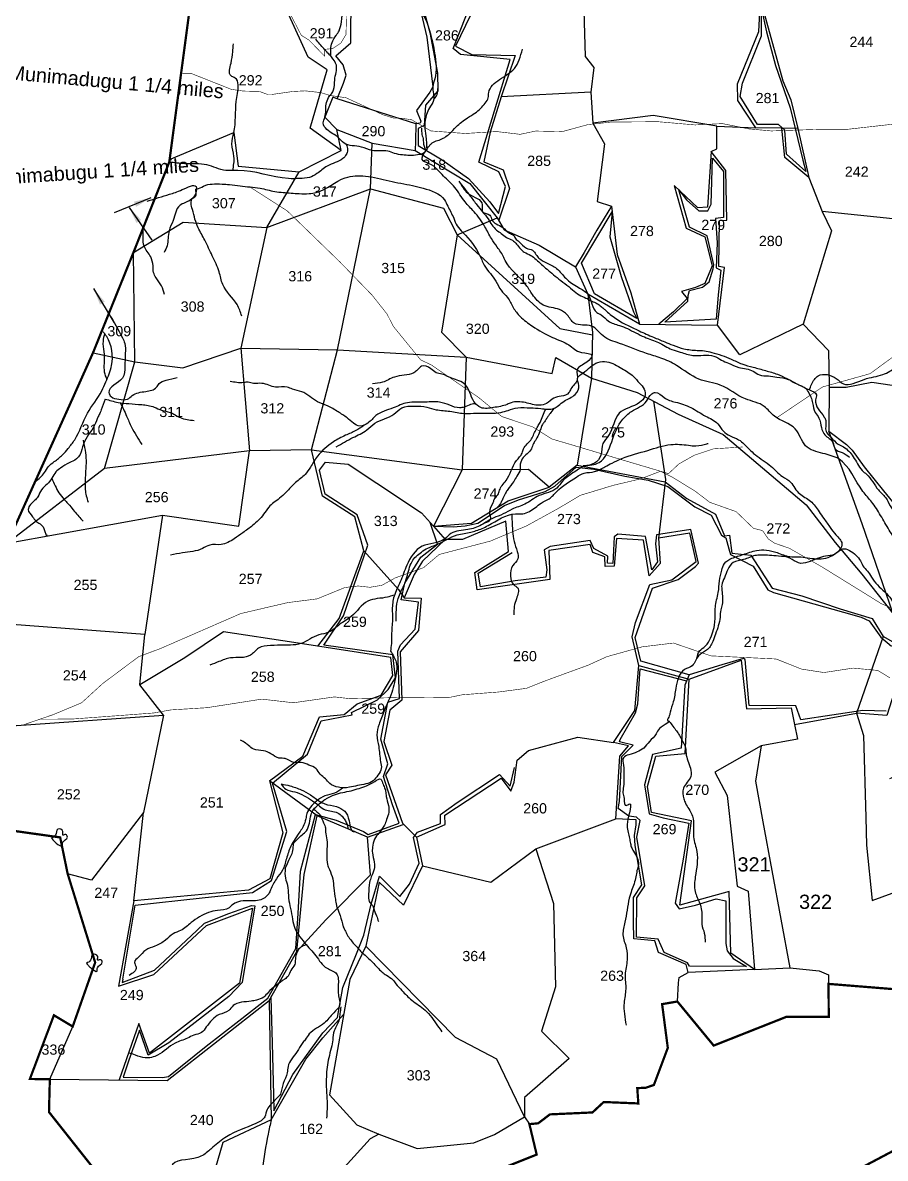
# Model space of a CAD drawing. Header units: feet. Extents: x 788859 to 794437, y 1564731 to 1569692.
# Drawn here: x 789634 to 791154, y 1566368 to 1568370 of the extents above; entities that cross this region are included whole.
import ezdxf
from ezdxf.enums import TextEntityAlignment as Align

# ---------------------------------------------------------------- set-up
doc = ezdxf.new("R2010")
doc.units = ezdxf.units.FT
doc.header["$LTSCALE"] = 15
doc.header["$MEASUREMENT"] = 0
doc.linetypes.add('HIDDEN2', pattern=[0.1875, 0.125, -0.0625])
for name, color, linetype in [('CANAL1', 7, 'Continuous'), ('HILL', 17, 'Continuous'), ('PLOT', 7, 'Continuous'), ('PLOT NO', 7, 'Continuous'), ('ROADS', 6, 'Continuous'), ('TANKS-STREAM', 4, 'Continuous'), ('text2', 7, 'Continuous'), ('VILLAGE STONES', 240, 'Continuous')]:
    doc.layers.add(name, color=color, linetype=linetype)
doc.styles.get("Standard").update_dxf_attribs({"font": 'arial.ttf'})
doc.dimstyles.get("Standard").update_dxf_attribs({"dimtxt": 0.18, "dimasz": 30, "dimexe": 0.18, "dimexo": 0.0625, "dimgap": 0.09, "dimtad": 0, "dimtih": 1, "dimtoh": 1, "dimdec": 4, "dimzin": 0, "dimdsep": 46, "dimtxsty": 'Standard', "dimcen": 0.09, "dimadec": 0, "dimazin": 0, "dimtfac": 1, "dimtdec": 4, "dimtofl": 0, "dimtmove": 0, "dimatfit": 3, "dimfxl": 1, "dimtolj": 1, "dimtzin": 0, "dimarcsym": 0})

msp = doc.modelspace()

# ---------------------------------------------------------------- linework, layer by layer
at = {"layer": 'CANAL1', "color": 5, "linetype": 'HIDDEN2', "ltscale": 5, "const_width": 4}
for points in [[(789359.1, 1567000), (789280.4, 1567029.9), (789346.9, 1567124.4), (789331, 1567251.2), (789393.1, 1567467.5), (789443.5, 1567488.3), (789606.9, 1567452.3), (789720.3, 1567704.1), (789757.8, 1567788), (789829, 1567964.7), (789892.2, 1568124.2), (789932.8, 1568429)], [(789781.2, 1566321.4), (789680.2, 1566449.1), (789681.7, 1566507.1), (789646.5, 1566507.4), (789688.9, 1566619.8), (789722, 1566599.9), (789761.6, 1566712.8), (789713.1, 1566869.2), (789699.9, 1566933.4), (789580.4, 1566950.2), (789575, 1567032.7), (789607.7, 1567104.8), (789461.4, 1567138), (789359.1, 1567000), (789452.2, 1566604.1), (789485.5, 1566807.6)], [(791245.8, 1566659.6), (791054.1, 1566675.1), (791054.5, 1566617.1), (790979.3, 1566616.8), (790851.7, 1566566.3), (790787.7, 1566644), (790760.8, 1566639.4), (790770.8, 1566562.3), (790746.3, 1566496.9), (790731.9, 1566491.9), (790717, 1566491.3), (790718.9, 1566464.3), (790657.9, 1566466.8), (790638, 1566448.4), (790563.1, 1566445), (790542.4, 1566429.3), (790526.9, 1566427.8), (790539.7, 1566374.1), (790232.9, 1566251.4)], [(791062.1, 1566324.6), (791257.5, 1566428)]]:
    msp.add_lwpolyline(points, dxfattribs=at)
at = {"layer": 'HILL'}
for points in [[(790335.7, 1568411.5), (790351.7, 1568352.7), (790365, 1568280.7), (790365.5, 1568249.8), (790343.7, 1568224.3), (790341.3, 1568188.8), (790330.9, 1568183.3), (790330.9, 1568153.5), (790372.9, 1568128), (790419.3, 1568095.4), (790457.1, 1568054), (790472.7, 1568033.8), (790485, 1568081.2), (790473.2, 1568107), (790438, 1568124), (790492.9, 1568305.1), (790405.5, 1568313.9), (790392.3, 1568324.4), (790427.1, 1568412.5)], [(790902.7, 1568263.6), (790936.2, 1568346.8), (790936.1, 1568393.9), (790944.9, 1568354.1), (790960.5, 1568294.7), (790986.3, 1568220), (791009, 1568127.7), (791013.9, 1568107.3), (790980.2, 1568138.3), (790976.8, 1568180.2), (790965.7, 1568190.2), (790928.7, 1568190.7), (790898.5, 1568239.9), (790902.7, 1568263.6)], [(790765.8, 1567841.8), (790806.3, 1567879), (790806.6, 1567889.2), (790809, 1567897.5), (790832.2, 1567903.6), (790843.6, 1567913.1), (790850.6, 1567936.1), (790851.8, 1567943), (790840.1, 1567994), (790809, 1568009.3), (790790.4, 1568075.1), (790803.6, 1568057.7), (790825.3, 1568038.2), (790841.2, 1568038), (790847.2, 1568049.7), (790849.6, 1568131.3), (790869.2, 1568107.7), (790869.2, 1568026.4), (790855.1, 1568024.9), (790857.6, 1567981.7), (790856.1, 1567937.9), (790864, 1567933.6), (790859.4, 1567890.1), (790855.8, 1567847.4), (790765.8, 1567841.8)], [(790618.9, 1567945.7), (790672.6, 1568036.2), (790668.5, 1567992.2), (790688.4, 1567922.4), (790710.2, 1567860.4), (790716.5, 1567848.1), (790641.6, 1567891.7), (790618.9, 1567945.7)], [(789810.2, 1566683.4), (789832.1, 1566813.7), (789949.9, 1566826.6), (790038.8, 1566836.4), (790072.5, 1566857.4), (790099.2, 1566944), (790074.4, 1567029.1), (790135.7, 1567079.9), (790159.8, 1567139), (790214.7, 1567149.3), (790213.4, 1567153.6), (790259, 1567175.7), (790277.9, 1567194.4), (790290.8, 1567215), (790286.2, 1567255.3), (790164.4, 1567272.2), (790199.3, 1567324.3), (790235.8, 1567430.1), (790242.2, 1567448.5), (790223.6, 1567502), (790167.1, 1567538.4), (790156.8, 1567581.1), (790167.3, 1567595), (790207.4, 1567591.7), (790258, 1567558), (790336.7, 1567505.7), (790358.1, 1567482.3), (790392.6, 1567480.8), (790413.7, 1567482.7), (790435.9, 1567487.7), (790483.1, 1567518.5), (790507.5, 1567528.6), (790532.3, 1567536.4), (790554.4, 1567543.4), (790571.9, 1567552.7), (790609.6, 1567586.5), (790640.7, 1567582.9), (790694.8, 1567570.2), (790736.5, 1567563.2), (790771.1, 1567551.9), (790818.2, 1567516.5), (790847.4, 1567501.8), (790865.6, 1567466.5), (790872.9, 1567461.8), (790878.5, 1567442), (790881.2, 1567432.5), (790921, 1567411.9), (790947.3, 1567369.9), (790957.1, 1567365.3), (791080.4, 1567330.5), (791111.4, 1567321.7), (791126, 1567315), (791146, 1567286.4), (791165.2, 1567270.7)], [(789810.2, 1566683.4), (789809.4, 1566677.8), (789866.3, 1566699.3), (789940.5, 1566769.1), (789954.5, 1566782.4), (789997.3, 1566799.3), (790037.1, 1566813.5), (790043.1, 1566812.8), (790033.7, 1566755.7), (790020.9, 1566677.8), (789997.4, 1566653.1), (789891.5, 1566570.9), (789855.1, 1566549.3), (789840, 1566593.2), (789820.6, 1566539.1), (789811.2, 1566510.7), (789880.3, 1566510.2), (789890.9, 1566511.8), (789957.1, 1566565), (790014.9, 1566610), (790066, 1566650), (790115, 1566737.6), (790119.2, 1566799.2), (790123.2, 1566874), (790149.7, 1566973.6), (790186.5, 1566963.7), (790234.3, 1566943.6), (790242.6, 1566938.4), (790297.3, 1566958.5), (790285.4, 1566991.1), (790269.7, 1567041), (790277.4, 1567063.1), (790265, 1567106.8), (790277.5, 1567172.1), (790297.7, 1567178.2), (790295.2, 1567261.7), (790300, 1567273), (790325.5, 1567300.7), (790331.6, 1567348.3), (790301, 1567352.3), (790307.2, 1567381.4), (790335.4, 1567427.7), (790364.9, 1567450.5), (790352.1, 1567488.8)], [(790808.2, 1567220.1), (790723.5, 1567243.9), (790713.3, 1567285.9), (790743.7, 1567372.7), (790788.9, 1567387.9), (790819.5, 1567410.8), (790825, 1567416.8), (790811.5, 1567476.4), (790750.9, 1567467.1), (790749.4, 1567450.9), (790752.7, 1567419.1), (790742.6, 1567405.4), (790731.4, 1567464), (790682.8, 1567467.8), (790676.2, 1567463.1), (790673.9, 1567416.6), (790664.4, 1567417.1), (790665, 1567429.2), (790640.5, 1567443), (790633.8, 1567456.7), (790563.4, 1567446.5), (790552.7, 1567440.2), (790557.7, 1567405.4), (790555.6, 1567392.3), (790501.8, 1567386), (790441, 1567375.1), (790436.7, 1567399.5), (790496.5, 1567435.7)], [(791155.4, 1567155.9), (791114.4, 1567156.9), (791005.2, 1567140.8), (790996.3, 1567165.1), (790914, 1567166.2), (790907.3, 1567247.3), (790904.1, 1567249), (790865.8, 1567237.5), (790808.2, 1567220.1), (790800.6, 1567202), (790794.3, 1567090.7), (790743.9, 1567079.6), (790729.9, 1567025.8), (790738, 1566974.8), (790762.6, 1566967.7), (790807.9, 1566958.5), (790797.8, 1566895.1), (790783.7, 1566817.6), (790790.8, 1566807.7), (790819.5, 1566813.8), (790855.9, 1566825.3), (790873.3, 1566821.5), (790873.3, 1566746.4), (790875.3, 1566733.1), (790885.8, 1566719.7), (790909.4, 1566706), (790809.1, 1566706.3), (790805.8, 1566712.1), (790764.2, 1566730.4), (790753.6, 1566754.2), (790715.7, 1566757.6), (790716, 1566827), (790730.4, 1566847.9), (790716.4, 1566934.1), (790722.4, 1566963.4), (790715.5, 1566969), (790702.3, 1566971), (790683.3, 1566984.5), (790685.9, 1566996.5), (790689.8, 1567076), (790709.7, 1567095.9), (790685.6, 1567101.9), (790686.7, 1567106.2), (790713.9, 1567152.8), (790718.2, 1567169.2), (790722.4, 1567230.8), (790803.8, 1567209.7)], [(790071.3, 1566651.3), (790073.5, 1566570.3), (790075.9, 1566479.3), (790076.7, 1566451.4), (790109.7, 1566515.4), (790162.6, 1566588.7), (790188.4, 1566615.7), (790198.3, 1566668.8), (790222, 1566727.9), (790235.2, 1566760.9), (790247.9, 1566815.9), (790262.5, 1566864.9), (790298.7, 1566829), (790315.3, 1566850.8), (790332.8, 1566887.8), (790322.6, 1566933.2), (790329.6, 1566942.6), (790370.3, 1566958.1), (790370.3, 1566973.7), (790399.6, 1566994.7), (790474.2, 1567044.3), (790493.1, 1567023.7), (790500.4, 1567056.8)]]:
    msp.add_lwpolyline(points, dxfattribs=at)
at = {"layer": 'PLOT'}
for points in [[(790318.2, 1568689.8), (790342.4, 1568635.7), (790416.5, 1568541.7), (790466.7, 1568473.5), (790396.9, 1568328.8), (790425.6, 1568313.9), (790502.1, 1568312.1), (790489.3, 1568275.4), (790477.1, 1568239.2), (790457.6, 1568176.8), (790446.4, 1568124.9), (790480.4, 1568110.8), (790491.9, 1568077.5), (790472.8, 1568021.6)], [(789892.8, 1568129), (790006.1, 1568176.2), (790013.9, 1568117.2), (790121.1, 1568107.1), (790195.4, 1568144.8), (790140.4, 1568184.1), (790170.3, 1568287.1), (790136.7, 1568308.9), (790102.9, 1568383.8), (790061.9, 1568472.6), (790008.8, 1568485.2), (790030.1, 1568409), (789977.1, 1568397.7), (789932.3, 1568424.9)], [(790620.4, 1568472.6), (790624.9, 1568310.1), (790640.7, 1568290.7), (790635, 1568247.4), (790477.1, 1568239.2)], [(790330.8, 1568408.9), (790345.9, 1568344.3), (790356.6, 1568257.1), (790351.7, 1568247.5), (790327.9, 1568215), (790335.7, 1568196.2), (790334.4, 1568192.8), (790326.9, 1568191.6), (790188, 1568235.5), (790199.2, 1568263.5), (790204, 1568277.5), (790198.7, 1568295.7), (790186, 1568311.7), (790212.3, 1568334.2), (790212.8, 1568421.4)], [(790857.3, 1568187.3), (790926, 1568184.6), (790894.1, 1568232.9), (790893.4, 1568262), (790931.5, 1568354.3), (790934.1, 1568409.8)], [(790934.1, 1568409.8), (790973.8, 1568267.2), (790987.6, 1568233.8), (791000.2, 1568183.5), (790972, 1568183.9), (790926, 1568184.6)], [(791304.3, 1568351), (791250.5, 1568316.3), (791213.2, 1568316.9), (791184.4, 1568022.3), (791042.8, 1568037.2)], [(790635, 1568247.4), (790638.5, 1568192.9), (790659, 1568156.1), (790646.5, 1568054.5), (790671.4, 1568046.3), (790645.6, 1568004.2), (790623.6, 1567964.9), (790608.1, 1567939.7)], [(790188, 1568235.5), (790180.3, 1568238.8), (790166.5, 1568203.5), (790187.7, 1568181.4)], [(790847.5, 1568142.8), (790857.2, 1568147.3), (790857.3, 1568187.3), (790745, 1568206.5), (790638.5, 1568192.9)], [(790326.9, 1568191.6), (790325.9, 1568161.1), (790325.6, 1568144.7)], [(791000.2, 1568183.5), (791019.3, 1568097), (790977.1, 1568132.4), (790972, 1568183.9)], [(790195.4, 1568144.8), (790187.7, 1568181.4), (790250, 1568157.3), (790325.6, 1568144.7), (790421.7, 1568086.5), (790470.3, 1568025.8), (790482.6, 1568004.9), (790544.1, 1567977.7), (790608.1, 1567939.7), (790629.8, 1567891), (790638, 1567823.6), (790636.3, 1567743.1), (790611.1, 1567590), (790561.5, 1567550.8), (790525.3, 1567582.3), (790408.2, 1567581.8), (790358.1, 1567482.3), (790378.5, 1567458.8), (790338.4, 1567420.2), (790323.7, 1567396.8), (790306.4, 1567356.1), (790336.3, 1567355.3), (790331.7, 1567298.5), (790299.2, 1567260.4), (790302, 1567175.5), (790280.7, 1567157.5), (790270.5, 1567102.3), (790284.7, 1567061), (790273.3, 1567043.8), (790303.4, 1566958.6), (790328.2, 1566934.1), (790338.7, 1566883.3), (790304.9, 1566813.9), (790262.2, 1566854.6), (790238.5, 1566741.6), (790210.2, 1566682.8), (790174.4, 1566479.3), (790222.7, 1566426.6), (790261.6, 1566410.2), (790246, 1566402), (790201.3, 1566351.8)], [(790063.9, 1568008.7), (790247.1, 1568077.1), (790250, 1568157.3)], [(790720.9, 1567838.6), (790858.4, 1567836.7), (790870.7, 1567938.2), (790860.6, 1567939.8), (790861.8, 1568021.4), (790874.7, 1568021.7), (790873.3, 1568109.3), (790847.5, 1568142.8), (790840.9, 1568044.5), (790823.5, 1568043.6), (790782.1, 1568083.1), (790803.2, 1568007.6), (790836.3, 1567992.1), (790849, 1567941.2), (790835.8, 1567909.9), (790819.6, 1567902.8), (790795.2, 1567896.1), (790805, 1567883.9), (790780.7, 1567860.4), (790755.1, 1567838.1)], [(789829, 1567964.7), (789916.5, 1568018), (790063.9, 1568008.7), (790121.1, 1568107.1)], [(791019.3, 1568097), (791042.8, 1568037.2), (791059.3, 1568003.2), (791009.3, 1567838.5), (790897.8, 1567784.3), (790858.4, 1567836.7)], [(790142.6, 1567616.6), (790188.5, 1567792.9), (790247.1, 1568077.1)], [(790247.1, 1568077.1), (790375.5, 1568043.2), (790399.4, 1567995.7), (790470.3, 1568025.8)], [(790671.4, 1568046.3), (790681.6, 1567961.4), (790705.4, 1567893.5), (790720.9, 1567838.6), (790629.8, 1567891)], [(790063.9, 1568008.7), (790018.1, 1567796.3), (790033.6, 1567614.8)], [(790399.4, 1567995.7), (790372.2, 1567824.3), (790415.5, 1567780.3), (790408.2, 1567581.8)], [(790399.4, 1567995.7), (790580.7, 1567831), (790637.9, 1567819.6)], [(791009.3, 1567838.5), (791054, 1567791.7), (791055.5, 1567730), (791054.5, 1567649.5), (791085.9, 1567626.1), (791096, 1567616), (791117, 1567586.9), (791151, 1567544.7), (791187.7, 1567499.3), (791287.3, 1567418.8), (791351.6, 1567395.5), (791354.4, 1567401.3), (791355.2, 1567409.7), (791357.7, 1567468.7), (791346.2, 1567472.9), (791347, 1567593.8), (791343.9, 1567617), (791195.5, 1567666.4), (791197.7, 1567725.7), (791130.4, 1567735.8), (791085.2, 1567726.6), (791055.4, 1567726.9)], [(789757.8, 1567788), (789831.6, 1567771.8), (789916, 1567761.6), (790018.1, 1567796.3), (790188.5, 1567792.9), (790415.5, 1567780.3), (790567.1, 1567751.1), (790573.2, 1567779.6), (790636.3, 1567743.1)], [(790636.3, 1567743.1), (790717.1, 1567717.7), (790789.3, 1567679.5), (790868.3, 1567643.9), (791014.4, 1567520), (791066, 1567453.3), (791112.5, 1567397.8), (791168.2, 1567327.7), (791113.5, 1567486.6), (791065.7, 1567618.4), (791054.5, 1567649.5)], [(790745.9, 1567702.5), (790766.5, 1567564.3), (790754.6, 1567460.9), (790757.2, 1567416.1), (790738.2, 1567394.8), (790727.9, 1567457.4), (790680.4, 1567460.6), (790676.4, 1567411.7), (790660.6, 1567411), (790659.7, 1567427.9), (790638.4, 1567435.5), (790633.9, 1567450.1), (790560.9, 1567439.2), (790562.8, 1567387.9), (790434.9, 1567370.2), (790430.7, 1567400.4), (790490.2, 1567437.4), (790485.6, 1567491.2), (790408.9, 1567458.5), (790378.5, 1567458.8)], [(789880.2, 1567501.6), (790014.8, 1567482.3), (790033.6, 1567614.8), (789777.9, 1567583.8), (789606.9, 1567452.3)], [(790154.1, 1567270.5), (790191.7, 1567319.5), (790235.3, 1567438.8), (790219.1, 1567498.5), (790162.1, 1567535.2), (790142.6, 1567616.6), (790033.6, 1567614.8)], [(790142.6, 1567616.6), (790408.2, 1567581.8)], [(790611.1, 1567590), (790766, 1567560.3), (790804.5, 1567530.8), (790855, 1567503.4), (790871, 1567465.4), (790879.6, 1567466.6), (790883.7, 1567434.3), (790917, 1567430.8), (790954.7, 1567373.1), (791007.3, 1567359.2), (791074.5, 1567336.3), (791130.8, 1567319.4), (791150.5, 1567287.6)], [(790358.1, 1567482.3), (790424.7, 1567487.5), (790489.2, 1567526.8), (790561.5, 1567550.8)], [(789606.9, 1567452.3), (789880.2, 1567501.6), (789849.2, 1567291.2)], [(790787.7, 1566644), (790789.6, 1566676.7), (790791.1, 1566686.2), (790806.6, 1566695), (790803.2, 1566709.1), (790754.2, 1566730.3), (790747.8, 1566751.2), (790710.8, 1566754.5), (790710.3, 1566784.8), (790710.3, 1566827.2), (790725, 1566850), (790713.2, 1566918.9), (790712, 1566936.7), (790715, 1566955.4), (790715.2, 1566964.5), (790679.4, 1566966), (790686.3, 1567076.6), (790701.5, 1567094.6), (790675.3, 1567100.7), (790712.5, 1567157.4), (790720, 1567236.6), (790707.8, 1567286.9), (790713.8, 1567312.3), (790739.4, 1567379.1), (790777.9, 1567387.4), (790821, 1567419.7), (790809.6, 1567469.7), (790754.6, 1567460.9)], [(790068.7, 1567033.3), (790127.7, 1567076.9), (790156.7, 1567146), (790200.6, 1567150.1), (790223.4, 1567168.9), (790265.5, 1567184.1), (790286.1, 1567218.9), (790282.9, 1567250.8), (790111.8, 1567277), (789987.8, 1567295.9), (789919.9, 1567249.9), (789840.2, 1567202.3), (789849.2, 1567291.2), (789615.2, 1567308.7), (789606.9, 1567452.3)], [(790235.3, 1567438.8), (790295.9, 1567370.6), (790306.4, 1567356.1)], [(791168.2, 1567327.7), (791183.9, 1567312.3), (791168.1, 1567277.6), (791150.5, 1567287.6), (791103.4, 1567152.5), (791115.8, 1567113.1), (791119.8, 1566968.5), (791121.1, 1566919.8), (791131, 1566822.3), (791183.8, 1566841.7), (791207, 1566735), (791239.3, 1566729.7), (791245.8, 1566659.6)], [(790720, 1567236.6), (790808.2, 1567212.3), (790900.3, 1567246), (790909.7, 1567160.3), (790988.1, 1567161.7), (790994.1, 1567132.2), (791103.4, 1567152.5)], [(789614.7, 1567130.1), (789882.1, 1567149.1), (789840.2, 1567202.3)], [(790923.7, 1566700.4), (790881.7, 1566729.2), (790878.9, 1566837.9), (790792.1, 1566814.1), (790812.8, 1566962.7), (790741.9, 1566977.3), (790735.1, 1567023), (790749.6, 1567076.6), (790801.5, 1567081.6), (790808.2, 1567212.3)], [(791363, 1567119.6), (791174.1, 1567201.9), (791156.8, 1567148.6), (791103.4, 1567152.5)], [(789882.1, 1567149.1), (789846.6, 1566977.1)], [(790994.1, 1567132.2), (790999.2, 1567106.6), (790935.1, 1567094.6), (790853.7, 1567048.5), (790875.3, 1567007.3), (790893.2, 1566847.3), (790912.5, 1566838.6), (790923.7, 1566700.4), (790806.6, 1566695)], [(790328.2, 1566934.1), (790378.6, 1566956.3), (790377.7, 1566972.5), (790477.4, 1567037.9), (790494.1, 1567015.2), (790500.3, 1567030.6), (790505.2, 1567069.4), (790525.3, 1567086.5), (790612.1, 1567110.3), (790675.3, 1567100.7)], [(790935.1, 1567094.6), (790925.4, 1567032.6), (790938.1, 1566960.6), (790986.1, 1566703.3)], [(790241.7, 1566933.9), (790152.8, 1566971.3), (790068.7, 1567033.3), (790092.2, 1566941.7), (790069.2, 1566860.2), (790031.7, 1566840.5), (789829.7, 1566821.7), (789846.6, 1566977.1), (789755.3, 1566858.2), (789713.1, 1566869.2)], [(790117, 1566732.3), (790129.8, 1566868.2), (790152.8, 1566971.3)], [(790538.5, 1566913.5), (790679.4, 1566966)], [(790068.2, 1566645.7), (790117, 1566732.3), (790168.4, 1566787.8), (790246.8, 1566867.5), (790241.7, 1566933.9), (790304.3, 1566956.1)], [(790338.7, 1566883.3), (790459.2, 1566854.7), (790538.5, 1566913.5), (790569.5, 1566817), (790572.6, 1566670), (790548, 1566591.6), (790597.2, 1566543.6), (790518.2, 1566474.9), (790518, 1566440.6)], [(789829.7, 1566821.7), (789802.7, 1566671.2), (789864.8, 1566691.7), (789958, 1566778.3), (790038.6, 1566808.6), (790016.2, 1566676.5), (789857.6, 1566553.2), (789838.8, 1566605), (789803.8, 1566505.8)], [(790518, 1566440.6), (790469.5, 1566542.5), (790396.6, 1566580.8), (790238.5, 1566741.6)], [(790923.7, 1566700.4), (790986.1, 1566703.3), (791037.3, 1566698.1), (791053.9, 1566691), (791054.1, 1566675.1)], [(789681.7, 1566507.1), (789888.5, 1566504.9), (790068.2, 1566645.7), (790071.8, 1566435.4), (789986.7, 1566395.5), (789941.8, 1566241.8), (789789.1, 1566205.2)], [(790071.8, 1566435.4), (790133.1, 1566542.1), (790163.1, 1566580), (790199.3, 1566621.1)], [(789681.7, 1566507.1), (789722, 1566599.9)], [(790261.6, 1566410.2), (790328.9, 1566385), (790428.7, 1566395), (790465.1, 1566409.8), (790518, 1566440.6), (790526.9, 1566427.8)]]:
    msp.add_lwpolyline(points, dxfattribs=at)
at = {"layer": 'ROADS', "linetype": 'HIDDEN2', "ltscale": 10, "const_width": 1}
for points in [[(790067.4, 1568471.9), (790078.9, 1568443.6), (790091.7, 1568411.7), (790124.8, 1568347.8), (790138.5, 1568339.2), (790166.2, 1568310.7), (790165.8, 1568322.9), (790180.3, 1568324.4), (790194.4, 1568333.8), (790203.6, 1568348.9), (790205.3, 1568404.3), (790205.8, 1568423.7), (790192.8, 1568457.6), (790179.9, 1568458), (790159.7, 1568458.8), (790156.6, 1568435.2), (790143.5, 1568437.6), (790131.3, 1568399.7), (790100.2, 1568418.7), (790097.2, 1568466.5), (790096.3, 1568483.2)], [(789915.7, 1568280.6), (789930.5, 1568280.6), (789967.6, 1568265.9), (790001.6, 1568252.4), (790022.7, 1568249.4), (790051.1, 1568248.7), (790065.8, 1568243.3), (790072.2, 1568243.3), (790109.2, 1568248.6), (790131.6, 1568249.8), (790158.6, 1568246.8), (790175.6, 1568241.6), (790203.5, 1568237.7), (790238.9, 1568221.4), (790268.3, 1568207.8), (790288, 1568201.6), (790300.3, 1568201.6), (790319.2, 1568198.8), (790353.2, 1568179.1), (790413.8, 1568174.6), (790469.4, 1568178), (790510.6, 1568173.1), (790537.8, 1568178.9), (790584.7, 1568177.9), (790630.4, 1568190.3), (790671.4, 1568194.8), (790753.2, 1568195.4), (790818.9, 1568189.7), (790866.9, 1568192), (790913.7, 1568182.7), (790953.2, 1568179.1), (791043.7, 1568182.1), (791088.7, 1568182.1), (791201.3, 1568194.8)], [(791650.8, 1568234.8), (791618.3, 1568188.5), (791613.3, 1568164.9), (791587.4, 1568116), (791560.1, 1568077.7), (791469.6, 1568044.9), (791423.6, 1568015.3), (791400.3, 1567993.5), (791382.6, 1567977), (791379.5, 1567962.8), (791349.5, 1567942.8), (791336.5, 1567923.1), (791290.7, 1567873.4), (791263, 1567854.6), (791256.3, 1567845.2), (791157.6, 1567773.3), (791127.3, 1567751.1), (791043.4, 1567727.6), (790962.6, 1567673.2)], [(790902.7, 1567621.8), (790851.2, 1567618.5), (790817.2, 1567607.1), (790790.3, 1567591.9), (790772.1, 1567574.8), (790590, 1567629), (790566.5, 1567635.9), (790532.8, 1567657.2), (790478.2, 1567675.5), (790437.9, 1567708.7), (790353.9, 1567766.6), (790335.4, 1567775.3), (790287.2, 1567834.3), (790276, 1567856.3), (790249.6, 1567889.6), (790193.1, 1567947.9), (790100.1, 1568038.1), (790034.6, 1568080.1)], [(789580, 1567129.3), (789634.1, 1567131.5), (789687.7, 1567149.9), (789737.6, 1567170.7), (789775.3, 1567205.1), (789838.4, 1567252.1), (789877.1, 1567266.6), (790018.2, 1567328.1), (790100.9, 1567347.4), (790152.8, 1567354), (790201.7, 1567374), (790225.1, 1567376.7), (790246, 1567374.4), (790267.1, 1567378), (790290.3, 1567390.9), (790340.3, 1567409), (790368, 1567432.3), (790458.2, 1567455.9), (790522.1, 1567482.8), (790579, 1567514.1), (790616.7, 1567536.6), (790675.1, 1567554.3), (790722.6, 1567565.5), (790757.9, 1567579), (790779.4, 1567568.3), (790819.8, 1567543.4), (790844.7, 1567524.3), (790891.3, 1567507.8), (790921.8, 1567478.4), (790937.8, 1567474.4), (790948, 1567459.5), (790959, 1567452.2), (790984.9, 1567443.3), (791042.6, 1567410.3), (791126.2, 1567358.6), (791146.4, 1567345.9), (791164.6, 1567338.1)], [(791162.3, 1567214.7), (791141, 1567227.8), (791097.5, 1567231.9), (791045.9, 1567224.1), (791006.3, 1567230.2), (790961.7, 1567248), (790895.2, 1567251.2), (790846.7, 1567253.5), (790780.8, 1567276.1), (790725.6, 1567269.4), (790663.2, 1567252), (790630.5, 1567237.1), (790593.2, 1567223.5), (790555.2, 1567209.6), (790521.4, 1567196.2), (790471.9, 1567189.7), (790408.6, 1567184.9), (790383.5, 1567179.7), (790312.5, 1567180.5), (790211.5, 1567177.9), (790183.5, 1567181.1), (790130.4, 1567173.6), (790110.9, 1567170.8), (790055.3, 1567177.2), (789958.5, 1567162.1), (789895, 1567158.2), (789864.1, 1567152.7), (789721.3, 1567142.1), (789664.1, 1567141.8)]]:
    msp.add_lwpolyline(points, dxfattribs=at)
at = {"layer": 'TANKS-STREAM'}
for points in [[(790252.6, 1568716.7), (790259.5, 1568705.5), (790263.9, 1568689.1), (790270.4, 1568675), (790275.9, 1568663), (790280.9, 1568653.6), (790291.8, 1568645.9), (790308.9, 1568639), (790316.2, 1568630), (790324.2, 1568615.1), (790336.2, 1568596.9), (790340.9, 1568587.9), (790341.3, 1568589.1), (790349.7, 1568576), (790365, 1568558.2), (790372.2, 1568531.4), (790370.8, 1568513.6), (790361.3, 1568474.4), (790356.2, 1568434.9), (790337.3, 1568414.3), (790332.8, 1568400.3), (790343.1, 1568377.6), (790348.2, 1568363.8), (790352.9, 1568348.2), (790359.9, 1568316.4), (790360.2, 1568271), (790356.6, 1568257.1), (790357.7, 1568232.9), (790350.8, 1568219.8), (790345.7, 1568208.2), (790342.4, 1568188), (790344.2, 1568170.2), (790346.1, 1568146)], [(790177, 1568310.5), (790179, 1568334.8), (790186.3, 1568347.6), (790191.4, 1568355.7), (790195.5, 1568371.6), (790198.1, 1568394), (790200.6, 1568413.4), (790200.3, 1568428.1), (790197.3, 1568440.1), (790193.3, 1568456.3), (790188.7, 1568467.4), (790192.2, 1568496.5), (790191.1, 1568520.7), (790187.1, 1568535)], [(790004.2, 1568109.2), (790006.1, 1568134.1), (790002.5, 1568156.1), (790006.1, 1568176.2), (790010.2, 1568230.9), (790012.3, 1568245.2), (790008.2, 1568272.4), (790001, 1568276.3), (790001, 1568298.8), (790004.1, 1568318.3), (790005.1, 1568332.6)], [(790336.5, 1568183.7), (790337.6, 1568173.1), (790339.8, 1568163.2), (790340.5, 1568155.8), (790343.4, 1568142.6), (790329.9, 1568136.8), (790303.1, 1568136.8), (790289.2, 1568139.4), (790277.4, 1568143.4), (790249.5, 1568144.4), (790230.9, 1568150.7), (790200.2, 1568157.7), (790190.7, 1568167.1), (790169.8, 1568181.8), (790163.5, 1568193.2), (790166.5, 1568203.5), (790168.7, 1568226.5), (790173.1, 1568237.9), (790181.9, 1568251.4), (790183.7, 1568268.9), (790186.7, 1568294.9), (790177.9, 1568309.5), (790171.6, 1568316.5), (790157.7, 1568332.2), (790150.7, 1568340.7)], [(791348.9, 1567341.3), (791352.7, 1567326.1), (791355.6, 1567316.5), (791357.5, 1567291), (791339.4, 1567288), (791312.7, 1567292.1), (791290.1, 1567304.3), (791273.8, 1567312.1), (791258.3, 1567320.6), (791246, 1567333.9), (791218.1, 1567362.5), (791201.8, 1567380.7), (791193, 1567390.7), (791188.5, 1567408.4), (791185.9, 1567424.7), (791175.9, 1567450.6), (791161.1, 1567475.2), (791145.9, 1567501.1), (791130.3, 1567524.8), (791114.8, 1567543.3), (791072.1, 1567600.7), (791044.3, 1567610.5), (791013.6, 1567624), (790995.4, 1567653.7), (790958.6, 1567676.1), (790940.9, 1567693.3), (790907.7, 1567706.6), (790863.4, 1567730.8), (790825.6, 1567741.5), (790786, 1567765.7), (790758.5, 1567778.7), (790733.4, 1567786.7), (790685.6, 1567804.5), (790656.7, 1567817.6), (790636.6, 1567835), (790605.9, 1567839.9), (790593.4, 1567854.8), (790579.9, 1567864.1), (790551.4, 1567872), (790532.3, 1567890.7), (790521.1, 1567907.4), (790484.3, 1567950.7), (790482, 1567955.7), (790470.3, 1567974.3), (790460.1, 1567989.2), (790448.4, 1568010.1), (790429.3, 1568036.7), (790413.5, 1568053.9), (790395.3, 1568079.5), (790375.7, 1568099.5), (790350.4, 1568121.2), (790337.8, 1568128.6), (790344.3, 1568144), (790357.8, 1568159.4), (790367.6, 1568163.1), (790386.3, 1568174.2), (790397.9, 1568186.3), (790418, 1568202.2), (790431, 1568210.6), (790449.2, 1568228.2), (790454.3, 1568237.5), (790455.3, 1568246.7), (790474.4, 1568270), (790500.5, 1568289.1), (790514.5, 1568323)], [(790358.1, 1568234.8), (790363.2, 1568240.9), (790365.7, 1568252.5), (790365, 1568280.7)], [(790204.1, 1568155.5), (790206.3, 1568145.3), (790204.2, 1568137.6), (790198.1, 1568130.4), (790170.4, 1568117.1), (790152.4, 1568103.8), (790139.1, 1568097.1), (790122.2, 1568095.1), (790102.2, 1568095.1), (790012.8, 1568109.5), (789991.7, 1568109.5), (789958.4, 1568119.2), (789919.4, 1568121.3), (789892.2, 1568124.2)], [(789853.2, 1568055.3), (789892.3, 1568067.4), (789915.1, 1568075.6), (789939.5, 1568081.1), (789939, 1568069.5), (789928.9, 1568056.8), (789910.6, 1568047.6), (789898.9, 1568021.3), (789891.8, 1568003), (789888.2, 1567976.6), (789883.1, 1567964.9)], [(790402.3, 1568090.3), (790422.6, 1568064.2), (790434.3, 1568048.7), (790454, 1568024), (790468.8, 1568004.3), (790477.4, 1567998.2), (790486.3, 1567991.3), (790496.9, 1567986.3), (790504.4, 1567979.6), (790511.3, 1567971), (790517.7, 1567965.5), (790529.4, 1567959.6), (790538.6, 1567952.4), (790548.3, 1567943.8), (790558, 1567935.2), (790563.3, 1567930.8), (790575.6, 1567920.5), (790602.9, 1567899.2), (790614.8, 1567890), (790626.5, 1567884.5), (790634.9, 1567879.8), (790643.7, 1567875.9), (790651.8, 1567870.9), (790657.6, 1567866.2), (790662.4, 1567861.7), (790681.9, 1567846.6), (790720.3, 1567826.6), (790745.6, 1567815.3), (790765.3, 1567807.2), (790780, 1567801.1), (790799.2, 1567795), (790822.6, 1567792.2), (790835.4, 1567791.4), (790848.4, 1567788.6), (790882.6, 1567776.8), (790901.5, 1567768.2), (790921.5, 1567762.4), (790943.1, 1567756.5), (790964, 1567750.1), (790980.7, 1567742.4), (790994.3, 1567735.2), (791009.3, 1567727.9), (791020.4, 1567722.4), (791032.7, 1567713.8), (791031.3, 1567704.8), (791035.7, 1567689), (791046.6, 1567674.5), (791049.1, 1567668.4), (791049.7, 1567649.3), (791058.2, 1567639.2), (791070.9, 1567626.7), (791080.5, 1567621.8), (791097.5, 1567604.6), (791105.1, 1567592.3), (791113.3, 1567580.4), (791120.9, 1567573.8), (791142.2, 1567546), (791147.9, 1567539.8), (791154.5, 1567532.8), (791160, 1567523.6), (791192.1, 1567487.5), (791215.9, 1567476.5), (791220.5, 1567465), (791243.6, 1567454.1), (791260.7, 1567440.3), (791269.1, 1567425.5), (791285.6, 1567412.7), (791307.2, 1567405.2), (791319.3, 1567401.5), (791341.8, 1567395.3), (791365.5, 1567390.3), (791376.7, 1567392.5), (791392.3, 1567393.7), (791420, 1567390.3), (791441.6, 1567387.2), (791483.2, 1567384.2), (791515.1, 1567378.6), (791545.3, 1567374.2), (791570.2, 1567368.9), (791592.4, 1567363.9), (791620.8, 1567359), (791645.7, 1567354), (791669.1, 1567351.2), (791742.9, 1567348.4), (791776.9, 1567357.1), (791794, 1567367.7), (791806.8, 1567384.8), (791824, 1567398.5), (791843, 1567426.2), (791858.6, 1567510.2), (791859.1, 1567554.5), (791855.6, 1567582.9), (791852, 1567625.1), (791845.4, 1567634.4), (791838.5, 1567631.7), (791829.7, 1567630.7), (791817.2, 1567635.1), (791808.6, 1567637.3), (791794.6, 1567637.6), (791781.6, 1567638.1), (791775.2, 1567639.3), (791773.5, 1567647.6), (791780.6, 1567659.2), (791790.4, 1567670.4), (791796.6, 1567680), (791806.9, 1567707.1), (791808.9, 1567724.5), (791807.1, 1567736), (791796.6, 1567755.2), (791770.7, 1567783), (791762.9, 1567796.3), (791750.8, 1567816.8), (791739.1, 1567836.6), (791727.8, 1567855.8)], [(790405.3, 1568086.5), (790420.1, 1568068), (790443.7, 1568049), (790444.4, 1568036.5), (790457.2, 1568030.8), (790461, 1568021.8), (790468.1, 1568015.2), (790480.2, 1568009.1), (790491.6, 1567998.8), (790498.8, 1567995.3), (790502.2, 1567989.4), (790508.7, 1567983.7), (790521.7, 1567972.2), (790532.2, 1567968.6), (790538.5, 1567961.2), (790543.8, 1567954.6), (790557.1, 1567946.5), (790574.8, 1567936.5), (790590.9, 1567919.2), (790612.8, 1567903.4), (790629.8, 1567891), (790645.9, 1567859.1), (790653.6, 1567854.6), (790665.8, 1567844), (790685.5, 1567836), (790699.6, 1567830.5), (790729.7, 1567815.8), (790754.7, 1567805.9), (790778.2, 1567793.7), (790792.7, 1567789.2), (790815.2, 1567783.1), (790851.9, 1567782.1), (790865.7, 1567775), (790877.6, 1567769.6), (790896, 1567762.2), (790921.4, 1567755.4), (790932.2, 1567748.9), (790948.3, 1567747), (790963.1, 1567745.1), (790983.2, 1567741), (790998, 1567733.4), (791006.2, 1567729.5), (791012.7, 1567726.2), (791019.1, 1567717.1), (791022.9, 1567709.7), (791026.1, 1567699.4), (791030.6, 1567682.7), (791037.1, 1567672.8), (791041.6, 1567655.9), (791047.7, 1567643), (791061.5, 1567630.2), (791065.7, 1567618.4), (791078.3, 1567611.8), (791091.2, 1567604.1)], [(789883.5, 1567890.5), (789878.3, 1567906.1), (789868.8, 1567920.3), (789864.6, 1567929.2), (789863.6, 1567941.5), (789859.4, 1567957.1), (789847.8, 1567976.2), (789846.1, 1567990.7), (789846.2, 1568008.2)], [(789785.7, 1567857.2), (789809.6, 1567814.3), (789813.6, 1567804.5), (789814.7, 1567787), (789813.9, 1567763.8), (789809.6, 1567743.4), (789785.9, 1567717.6), (789789.6, 1567710.7), (789803.4, 1567706), (789818.6, 1567706.3), (789827, 1567712.5), (789850.6, 1567719.8), (789869.6, 1567727), (789874.3, 1567733.6), (789886.7, 1567739.7), (789905.9, 1567744.5)], [(789655.8, 1567560.8), (789672.4, 1567576.7), (789679.3, 1567587.3), (789689.5, 1567596), (789704, 1567608), (789714.2, 1567619.3), (789725.5, 1567634.5), (789748.1, 1567681.2), (789773.2, 1567720.8), (789780.5, 1567736.8), (789790.6, 1567765.5), (789781.9, 1567816.6), (789776.1, 1567824.6)], [(789778.1, 1567822), (789775.4, 1567808.2), (789776.8, 1567790), (789777.2, 1567769), (789777.6, 1567754.3), (789782.1, 1567740.8)], [(790186.6, 1567622.1), (790215.8, 1567638.4), (790240.2, 1567652), (790254.6, 1567663.6), (790288.2, 1567679.6), (790302.2, 1567690.8), (790323.8, 1567694), (790346.4, 1567692), (790362.8, 1567687.6), (790386.8, 1567684.8), (790411.8, 1567681), (790433.9, 1567681.6), (790457.1, 1567681.2), (790476.7, 1567682.8), (790489.5, 1567686.4), (790506.3, 1567690.8), (790528.7, 1567690.8), (790547.1, 1567689.6), (790570.3, 1567690), (790577.9, 1567694.8), (790588.3, 1567702.8), (790607.6, 1567714.5), (790614, 1567730.5), (790611.6, 1567743.3), (790620.9, 1567752.1), (790647.6, 1567770.8), (790663.6, 1567772), (790690, 1567760.1), (790710, 1567746.5), (790720.8, 1567734.5), (790729.2, 1567723.7), (790730.1, 1567710.9), (790721.2, 1567700.1), (790685.2, 1567681.4), (790666.4, 1567642.2), (790656.4, 1567627.9), (790652.8, 1567607.6), (790641.6, 1567593.2), (790623.7, 1567587.6), (790603.6, 1567576), (790585.2, 1567561.6), (790575.2, 1567549.2), (790544, 1567536.1), (790518.8, 1567520.9), (790496.4, 1567512.1), (790480.8, 1567503.7), (790463.2, 1567496.5), (790442.4, 1567484.5), (790418.4, 1567476.1), (790388.5, 1567469), (790377.8, 1567459.7), (790338, 1567446.7), (790310.8, 1567413.2), (790299.2, 1567384), (790288.4, 1567358.5), (790285.2, 1567335.4), (790285.6, 1567321), (790284, 1567293.8), (790283.6, 1567275.5), (790282, 1567261.5)], [(791020.3, 1567722), (791029.2, 1567741.1), (791036, 1567747.2), (791067.6, 1567742.7), (791080.2, 1567733.4), (791117, 1567741.1), (791149.8, 1567749.6), (791161.9, 1567755.3), (791171.3, 1567761.8), (791206.5, 1567765.8), (791238.9, 1567771.5), (791259.5, 1567773.1)], [(790437.5, 1567693.2), (790433.2, 1567696.8), (790412.2, 1567692.3), (790403.7, 1567690.8), (790386.5, 1567695.3), (790368.7, 1567700.9), (790343.8, 1567700.9), (790311.8, 1567699.9), (790286.9, 1567690.8), (790256.4, 1567677.1), (790242.2, 1567663.9), (790228.5, 1567658.8), (790205.6, 1567673), (790189.9, 1567683.7), (790170.8, 1567694.4), (790153.5, 1567701.5), (790125.6, 1567719.3), (790109.3, 1567723.8), (790100.2, 1567727.4), (790079.3, 1567727.4), (790055.5, 1567734), (790040.7, 1567734), (790031.1, 1567736), (790023.3, 1567735.3), (789999.6, 1567737.5)], [(789779, 1567706.3), (789772.4, 1567687.3), (789770.6, 1567682.6), (789767, 1567675.3), (789760.4, 1567660.1), (789740.8, 1567626.8), (789734.9, 1567608.7), (789728.4, 1567600.7), (789716, 1567594.1), (789700.7, 1567584.7), (789692.4, 1567577.8), (789685.1, 1567566.9), (789676.7, 1567556), (789666.9, 1567546.5), (789660.4, 1567533.8), (789654.9, 1567527.3), (789647.7, 1567520.4), (789643.5, 1567511.3), (789651.3, 1567498.8), (789657.2, 1567491.1), (789671.3, 1567478.1), (789676.6, 1567464.9), (789677.1, 1567467.2)], [(789779, 1567706.3), (789802.3, 1567700.5), (789820.8, 1567698.3), (789843.7, 1567696.5), (789865.6, 1567692.1), (789878.7, 1567686.7), (789893.6, 1567682.7), (789911.7, 1567673.6), (789936.1, 1567668.5)], [(790621.5, 1567589), (790649.8, 1567594.5), (790671.9, 1567631.1), (790691.5, 1567670.6), (790706.9, 1567684.5), (790733.2, 1567702.4), (790742.9, 1567715.7), (790748.6, 1567718), (790764.5, 1567709), (790784.1, 1567700.9), (790798.2, 1567696.9), (790811.6, 1567691.2), (790837.3, 1567676.3), (790858.9, 1567662.5), (790868.8, 1567649.8), (790880.5, 1567641.6), (790895.6, 1567634.6), (790913.7, 1567618.5), (790925.1, 1567608.1), (790952.5, 1567587.9), (790973, 1567569.8), (790987.2, 1567559.9), (790994.9, 1567549), (791002.8, 1567539.6), (791022.3, 1567526.3), (791037.4, 1567507.7), (791045.7, 1567495.8), (791057.2, 1567479.6), (791067.1, 1567466.9), (791077.8, 1567451.1), (791065, 1567432.9), (791048.6, 1567429.2), (791034.3, 1567425.3), (791001.3, 1567417.4), (790986, 1567425.8), (790965.7, 1567429.3), (790934.9, 1567431.3), (790924.5, 1567430.3), (790904.5, 1567423.3), (790886.2, 1567418), (790876.6, 1567405.7), (790870.7, 1567391.3), (790865.9, 1567378.1), (790866.2, 1567368.7), (790866.6, 1567344.3), (790864.1, 1567334.4), (790862.9, 1567321.5), (790855.1, 1567292), (790850.1, 1567278.6), (790839.2, 1567263.3), (790825.1, 1567253.7), (790813.9, 1567236.2), (790800.4, 1567229.2), (790784.8, 1567195.9), (790780.5, 1567172.5), (790774.9, 1567154.1), (790772.4, 1567145.4), (790770.8, 1567139.1), (790771.7, 1567139), (790756.4, 1567125.3), (790750.2, 1567115.9), (790738.6, 1567102.5), (790728.3, 1567091), (790702.4, 1567079.1), (790692.7, 1567073.8), (790692.7, 1567060.6), (790693.4, 1567041), (790692.7, 1567022.9), (790691.8, 1567012), (790693.7, 1567001.7), (790697.4, 1566989.5), (790703.3, 1566992.8), (790703.3, 1566976.9), (790699.3, 1566956.3), (790700.2, 1566944.8), (790702.7, 1566934.5), (790704.6, 1566924.8), (790706.5, 1566916.7), (790710.2, 1566909.4), (790716.9, 1566897.4), (790718.9, 1566885.6), (790716.5, 1566874.8), (790714.6, 1566863.9), (790707.1, 1566839.9), (790703, 1566826.5), (790695.3, 1566783.7), (790691.8, 1566761.8), (790697.7, 1566738.4), (790699.2, 1566717.4), (790695.7, 1566691), (790696.7, 1566666.1), (790693.8, 1566641.7), (790697.2, 1566602.3)], [(789805.8, 1567699.9), (789816.9, 1567676.4), (789825.6, 1567656.9), (789834.3, 1567641.5), (789843.6, 1567626.1)], [(790448.6, 1567488.1), (790458.2, 1567493.9), (790456.9, 1567507.1), (790463.1, 1567523.9), (790465, 1567529.1), (790471.3, 1567537.6), (790474.3, 1567545.4), (790478.7, 1567553.9), (790485.8, 1567562.8), (790504.1, 1567597.7), (790509.7, 1567604.4), (790514.1, 1567611.2), (790516.7, 1567618.7), (790522.8, 1567627.2), (790527.8, 1567632.2), (790536.9, 1567649.4), (790541.6, 1567658.2), (790545.6, 1567665.2), (790550.3, 1567676.8), (790555.7, 1567688.7)], [(790569.9, 1567689.9), (790563.2, 1567680.6), (790560.3, 1567676.8), (790557.3, 1567671.9), (790553.5, 1567666.3), (790550, 1567661.4), (790546.8, 1567654.1), (790544.2, 1567646.2), (790538.6, 1567635.4), (790534, 1567627.8), (790530.4, 1567618.5), (790514.4, 1567601.1), (790510.6, 1567588), (790510.6, 1567582.2), (790504.7, 1567570.1), (790499.2, 1567561.1), (790488.9, 1567546.8), (790484.8, 1567540.4), (790479.9, 1567530.7), (790477.2, 1567524.6), (790470.3, 1567515.3)], [(790235.4, 1567660.1), (790221, 1567650.6), (790202.8, 1567642.4), (790181.4, 1567630.8), (790153.5, 1567605.4), (790140.8, 1567586.1), (790131.6, 1567573.4), (790114.9, 1567559.2), (790098.1, 1567542), (790086.4, 1567531.3), (790067.6, 1567515.6), (790058.4, 1567503.1), (790039.1, 1567483.3), (790021.8, 1567470.6), (790006.6, 1567460), (789983.7, 1567449.8), (789963.4, 1567448.8), (789950.7, 1567442.7), (789915.6, 1567435.1), (789894.3, 1567431.1)], [(789740.2, 1567634.1), (789745.5, 1567598.1), (789744.8, 1567579.2), (789744, 1567564), (789744, 1567546.9), (789749.1, 1567524.4)], [(790292, 1567314.8), (790295.8, 1567354.8), (790305.6, 1567377.6), (790311, 1567392.2), (790320, 1567419.8), (790336.5, 1567436.6), (790348.1, 1567443.6), (790363.2, 1567449.8), (790399.8, 1567466.7), (790423.9, 1567471.8), (790433.2, 1567474.3), (790454, 1567483.3), (790502.5, 1567504), (790515.6, 1567504.2), (790526.8, 1567508.1), (790537.5, 1567515.1), (790547.6, 1567523), (790561.6, 1567530.5), (790575.1, 1567543.2), (790609.8, 1567568.6), (790623.5, 1567575.6), (790641.8, 1567578.4), (790660, 1567586.8), (790672.7, 1567593.5), (790689.9, 1567601.5), (790735.4, 1567615.8), (790776.2, 1567626.2), (790807.3, 1567624.8), (790820.5, 1567623.7), (790839.4, 1567627.6), (790841.9, 1567628.1)], [(789685.2, 1567566.5), (789697.8, 1567541), (789706.9, 1567529.2), (789713.5, 1567522.4), (789725.1, 1567508.3), (789732.7, 1567499.5), (789740.4, 1567490.8)], [(790495.9, 1567503.3), (790496.5, 1567485.2), (790497.3, 1567473.6), (790499.9, 1567455.2), (790505.5, 1567437.4), (790506.3, 1567424.3), (790497.7, 1567412.7), (790493.5, 1567394), (790498.9, 1567379.1), (790506.3, 1567373.4), (790504, 1567354.3), (790500.3, 1567340.6), (790499.5, 1567326)], [(790822.1, 1567249.4), (790826.8, 1567262.1), (790836.9, 1567270.5), (790842.6, 1567277.9), (790853, 1567307.7), (790854.4, 1567330.9), (790854.6, 1567339.3), (790859.8, 1567365.1), (790862, 1567385.8), (790866.1, 1567404.4), (790870.5, 1567416.1), (790883.9, 1567425.6), (790903.8, 1567432.2), (790927.3, 1567439.5), (790944.5, 1567440.1), (790963.4, 1567435.5), (790985.7, 1567428.5), (791001.6, 1567428.2), (791032.5, 1567424.6), (791064.8, 1567432.8), (791081.4, 1567442.4), (791093.9, 1567437.7), (791112.2, 1567417.8), (791114.7, 1567412.4), (791122.7, 1567403), (791129.6, 1567392.5), (791140.5, 1567378.5), (791164.4, 1567353.4), (791171.2, 1567342.4), (791195.3, 1567315), (791199.1, 1567300.2), (791210.4, 1567287.5), (791233.5, 1567277), (791269.9, 1567267.1), (791288.5, 1567264), (791313.5, 1567253), (791341.4, 1567245.8), (791358.9, 1567244.4), (791362.7, 1567236.5), (791375.3, 1567235.8), (791389.3, 1567231.4), (791383.2, 1567226.9), (791365.2, 1567223.3), (791362, 1567218.9), (791350.9, 1567209.8), (791346.1, 1567199.7), (791341.5, 1567184.8), (791338.1, 1567174.5), (791331.1, 1567159.6), (791326.1, 1567146.6), (791324.3, 1567136.4), (791322, 1567121.6), (791312.3, 1567107.6), (791306.3, 1567092.2), (791302.2, 1567079.9), (791301, 1567072.9), (791297.6, 1567065.2), (791290.2, 1567057.3), (791279.1, 1567062.3), (791271.3, 1567064), (791260, 1567065.2), (791240.3, 1567061.6), (791228.7, 1567060.2), (791214.5, 1567053.9), (791208, 1567052.2), (791195.7, 1567049.5), (791184.2, 1567045.9), (791172.1, 1567041.6), (791161.8, 1567036.8)], [(790287.3, 1567360.4), (790276.7, 1567357.1), (790242.1, 1567350), (790213, 1567322.9), (790192.7, 1567309.1), (790172.9, 1567295), (790155.6, 1567290.5), (790124.1, 1567275.1), (790106.1, 1567272.5), (790095.3, 1567272.5), (790070.5, 1567271.7), (790049.7, 1567267), (790035.3, 1567254.6), (790000.1, 1567249.8), (789979.7, 1567243.4), (789963.7, 1567237)], [(790282, 1567261.5), (790292.2, 1567242.2), (790290, 1567210.8), (790285.8, 1567193.3), (790270.9, 1567156.4), (790266.4, 1567144.3), (790261.9, 1567132.8), (790258.2, 1567114.3), (790261.3, 1567093.5), (790264.7, 1567066.6), (790265.8, 1567054.8), (790259.9, 1567043), (790251.4, 1567033.2), (790223.9, 1567024.8), (790209.6, 1567021.7), (790190.2, 1567021.7), (790175, 1567028.7), (790167.7, 1567036.6), (790158.1, 1567045), (790151.1, 1567054.5), (790138.4, 1567061), (790124.7, 1567065.2), (790111.9, 1567065.3), (790096.7, 1567072.3), (790085.1, 1567073.4), (790071.1, 1567081), (790058.1, 1567086.3), (790041, 1567088.8), (790031.7, 1567095.6), (790026.4, 1567099.8), (790017.9, 1567104.9)], [(790773.4, 1567138), (790786.1, 1567121.1), (790790.5, 1567114.8), (790794.9, 1567106.7), (790802, 1567091.1), (790802.9, 1567081.8), (790810.6, 1567055.2), (790811.2, 1567040.8), (790798.6, 1567020.3), (790799.1, 1567001.4), (790802.1, 1566993.5), (790807.9, 1566983.8), (790814.5, 1566970.6), (790816.3, 1566934.3), (790822, 1566908.4), (790819.3, 1566863.9), (790818.9, 1566838), (790827.3, 1566817.1), (790830.8, 1566791.5), (790830.8, 1566780.5), (790835.2, 1566764.3), (790836.5, 1566748.4)], [(790089.2, 1567027.6), (790104.9, 1567024.3), (790124.7, 1567017.2), (790141.1, 1567008.4), (790149.6, 1567002.3), (790166.2, 1566992.6), (790186.8, 1566987.6), (790201.4, 1566979.6), (790209, 1566962.6), (790218.6, 1566943.7), (790219.7, 1566944.1)], [(790089.2, 1567027.6), (790097.5, 1567018.6), (790113.4, 1567013.6), (790144.7, 1566997.7), (790154.6, 1566990.6), (790164.5, 1566983.1), (790186.1, 1566977.9), (790195.3, 1566972.3), (790200.3, 1566965.9), (790204.5, 1566958.8), (790207.4, 1566948.4)], [(790111, 1566922.8), (790126.2, 1566937.9), (790133.9, 1566945.2), (790142.1, 1566973.5), (790146.6, 1566982.8), (790154.3, 1566990.5), (790163.3, 1566998), (790169.4, 1567001.9), (790183.2, 1567008.5), (790198, 1567012.6), (790212.8, 1567015.8), (790226.6, 1567019.9), (790254.5, 1567032.2), (790264.9, 1567036), (790267.3, 1567031.7), (790270.9, 1567022.9), (790273.5, 1567015.1), (790274.6, 1567005.7), (790278.5, 1566989.7), (790279.1, 1566977.8), (790275.2, 1566964.7), (790271.4, 1566954.9), (790261.8, 1566941.1), (790253.9, 1566930.3), (790250.3, 1566916.1), (790250.1, 1566906.2), (790253.3, 1566889.5), (790253.3, 1566877.3), (790248.3, 1566864), (790245.3, 1566854.1), (790243.6, 1566833.4), (790244.7, 1566820.1), (790250.1, 1566813.3), (790254.4, 1566802.3), (790257.4, 1566795), (790260.8, 1566785.3)], [(790198.3, 1567020.8), (790183.6, 1567011.4), (790166.6, 1567006.8), (790151.7, 1566997.4), (790141.2, 1566987), (790134.8, 1566975.7), (790132.7, 1566966.1), (790128.1, 1566952.4), (790122.8, 1566943.9), (790106.6, 1566917.9), (790098.6, 1566895.7), (790091.6, 1566875.5), (790081, 1566860.6), (790070.7, 1566840.8), (790067.5, 1566834.1), (790050.9, 1566822.8), (790022.6, 1566821.4), (790003.5, 1566814.7), (789997.5, 1566809.4), (789977, 1566804.4), (789961.4, 1566800.9), (789930.9, 1566783.1), (789912.1, 1566769.3), (789899, 1566763.3), (789885.6, 1566752.3), (789866.9, 1566741.7), (789850.9, 1566734.6), (789837.8, 1566722.3), (789831.1, 1566713.1), (789833.8, 1566704.4), (789821.5, 1566689.9)], [(790146, 1566983.5), (790157.9, 1566973), (790164.2, 1566959.1), (790167.6, 1566950), (790167.8, 1566942.9), (790169.9, 1566929.2), (790170.1, 1566913.1), (790169.7, 1566902.1), (790171, 1566885.8), (790174.3, 1566876.9), (790180.4, 1566860.2), (790182.2, 1566844.4), (790184.9, 1566824.4), (790186.8, 1566813.5), (790188.4, 1566808.1), (790193.4, 1566795.6), (790198.9, 1566775.9), (790202.6, 1566768), (790207.1, 1566759.5), (790219.9, 1566743.2), (790232.8, 1566729.7), (790250.6, 1566713.2), (790267.3, 1566695.9), (790274.9, 1566690.4), (790286.7, 1566681.9), (790291.6, 1566675.3), (790302.2, 1566663.4), (790319.5, 1566646.2), (790342.9, 1566628.9), (790365.1, 1566601), (790372.7, 1566590.7)], [(790096.5, 1566878.7), (790101.9, 1566890.6), (790110, 1566910.1), (790111, 1566922.8)], [(790096.5, 1566878.7), (790096.8, 1566861.5), (790100.6, 1566848.4), (790102.1, 1566831.3), (790108.7, 1566793.7), (790112.1, 1566777.1), (790119.8, 1566762), (790130.8, 1566747.2), (790150.6, 1566724.4), (790170.3, 1566702.7), (790187.1, 1566693), (790189.9, 1566671.8), (790189.9, 1566658.7), (790191.5, 1566648.7), (790192.4, 1566637.1), (790182.1, 1566624.3), (790165.3, 1566605.9), (790139, 1566586.8), (790131.5, 1566576.5), (790126.5, 1566570.2), (790117.4, 1566555.9), (790101.5, 1566529.2), (790099.9, 1566518.3), (790093, 1566499.2), (790088.4, 1566480.5)], [(790132.9, 1566743.8), (790124.2, 1566740.1), (790114.5, 1566718.8), (790113.3, 1566709.3), (790106.4, 1566698.7), (790101.5, 1566688.9), (790095.8, 1566683.7), (790066.3, 1566659.8), (790058.6, 1566651.9), (790045.9, 1566646.5), (790036.5, 1566644.6), (790004.8, 1566636.7), (789996.9, 1566628.1), (789980.4, 1566621), (789957.5, 1566599.2), (789948.7, 1566589.1), (789935.6, 1566584.7), (789924.3, 1566579.3), (789902.4, 1566570.7), (789871.7, 1566549.4), (789849.8, 1566544.7), (789832.9, 1566549.4), (789820.7, 1566553.7)], [(790194.7, 1566634.8), (790192.9, 1566622.5), (790191.7, 1566612.4), (790182.9, 1566592.4), (790180.3, 1566576.5), (790177.7, 1566562), (790173.2, 1566544.8), (790170.3, 1566528.1), (790169.1, 1566512.1), (790169.1, 1566488.3), (790170.3, 1566468.1), (790170.3, 1566454), (790169.5, 1566438.4)], [(790088.4, 1566480.5), (790071.3, 1566462.5), (790064.6, 1566453.8), (790060.5, 1566440.6), (790044.8, 1566429.1), (789993.2, 1566405.6), (789968.8, 1566387), (789961.8, 1566380.8), (789942.4, 1566368.9), (789896, 1566351.8), (789895.6, 1566346), (789880.3, 1566327.1), (789871.3, 1566322.1), (789862.2, 1566315.5), (789846.5, 1566299.4), (789834.5, 1566288.7)], [(790071.8, 1566435.4), (790066.4, 1566410.3), (790056.2, 1566347.2), (790053.8, 1566331.6), (790047.8, 1566311.7)]]:
    msp.add_spline(points, degree=3, dxfattribs=at)
msp.add_open_spline([(790019.8, 1567852.6), (790017.6, 1567859.6), (790010.8, 1567880.5), (789985.2, 1567900.4), (789981.1, 1567933.7), (789967.4, 1567958.6), (789956.5, 1567984.9), (789940.3, 1568011.1), (789934.8, 1568033.9), (789927.7, 1568059.8), (789943.4, 1568064.6), (789936.6, 1568077.8), (789944.9, 1568076.6), (789953.1, 1568083.6), (789968.4, 1568085.9), (789983.8, 1568085.6), (790000.3, 1568084.3), (790016.7, 1568082.5), (790034.6, 1568080.1), (790055.3, 1568078.8), (790074.1, 1568072), (790097.5, 1568070.4), (790117.6, 1568068.6), (790137.1, 1568068.1), (790166.3, 1568072.3), (790193.7, 1568099.5), (790240.9, 1568101.4), (790279.2, 1568090), (790313.8, 1568084.7), (790346.9, 1568076.7), (790373.7, 1568067.6), (790384.3, 1568042.9), (790393, 1568028.5), (790398.6, 1568010.9), (790418.4, 1567991.8), (790436.8, 1567969), (790448.7, 1567936), (790467.1, 1567919.4), (790475.4, 1567897.8), (790490.1, 1567885.5), (790497.4, 1567867.4), (790511.7, 1567849.4), (790535.6, 1567832.1), (790563.9, 1567814.9), (790596.6, 1567804.8), (790612.6, 1567786.5), (790644, 1567787.2), (790626.1, 1567767.6), (790606.3, 1567762), (790615.6, 1567738), (790601, 1567728.6), (790596.3, 1567714.7), (790583.4, 1567710.7), (790568.4, 1567709.5), (790558.9, 1567697.6), (790540.2, 1567693.8), (790520.4, 1567701), (790499.8, 1567702.9), (790482.6, 1567694.1), (790464.8, 1567691.6), (790442.3, 1567687.6), (790423.4, 1567705.6), (790420.2, 1567734.8), (790391.5, 1567741.1), (790375.9, 1567750.4), (790361.4, 1567751.7), (790352.7, 1567761.3), (790337.6, 1567768.2), (790330.1, 1567757.6), (790316.1, 1567746.9), (790291.6, 1567749.6), (790270.1, 1567734.6), (790256.4, 1567733.8), (790250.3, 1567733.4)], degree=3, knots=[0, 0, 0, 0, 21.865812, 65.536295, 88.682219, 119.140111, 150.018597, 174.771369, 208.750429, 228.34171, 237.195454, 247.864883, 247.864883, 260.980949, 276.631018, 293.904413, 307.152371, 326.059096, 343.451353, 361.348376, 387.964623, 402.776141, 431.298696, 448.572091, 461.434531, 518.763663, 554.45684, 596.99995, 638.944818, 658.289158, 701.257753, 713.2909, 737.125591, 752.122435, 767.529689, 818.315165, 839.03622, 871.324386, 889.961294, 906.869166, 927.331567, 947.234878, 975.072618, 1015.32856, 1047.151125, 1073.108225, 1092.245521, 1107.162742, 1129.087379, 1146.245052, 1165.958614, 1173.453204, 1188.674329, 1201.735087, 1218.08876, 1230.656301, 1255.965803, 1281.129001, 1288.865805, 1313.387716, 1335.741389, 1351.935164, 1385.697535, 1411.838155, 1430.515561, 1440.988148, 1452.973626, 1469.860434, 1479.561321, 1487.890472, 1522.769883, 1545.514662, 1563.47595, 1563.47595, 1563.47595, 1563.47595], dxfattribs=at)
at = {"layer": 'text2'}
msp.add_lwpolyline([(789777.9, 1567583.8), (789831.6, 1567771.8), (789829, 1567964.7)], dxfattribs=at)
at = {"layer": 'VILLAGE STONES'}
for points in [[(789684.7, 1566932.2), (789691.9, 1566937.2), (789695.9, 1566947.9), (789704.5, 1566943.9), (789704.8, 1566937.4), (789709.8, 1566938.3), (789712.7, 1566934.1), (789704.2, 1566924.2), (789703.5, 1566918.2), (789692.9, 1566923.4), (789689.2, 1566926.7), (789684.7, 1566932.2)], [(789746.2, 1566711.6), (789753.3, 1566716.7), (789757.4, 1566727.3), (789766, 1566723.3), (789766.3, 1566716.8), (789771.3, 1566717.7), (789774.2, 1566713.5), (789765.7, 1566703.6), (789764.9, 1566697.7), (789754.4, 1566702.9), (789750.7, 1566706.1), (789746.2, 1566711.6)]]:
    msp.add_spline(points, degree=3, dxfattribs=at)

# ---------------------------------------------------------------- texts
at = {"layer": 'PLOT NO'}
for s, height, p in [('291', 18, (790160.6, 1568351.3)), ('286', 18, (790381.5, 1568347.6)), ('244', 18, (791112, 1568336.2)), ('292', 18, (790035.6, 1568268.4)), ('281', 18, (790946.6, 1568237.1)), ('290', 18, (790252.1, 1568178.7)), ('318', 18, (790359.2, 1568119.6)), ('285', 18, (790544, 1568126.4)), ('242', 18, (791103.8, 1568107.2)), ('317', 18, (790166.3, 1568072.3)), ('307', 18, (789988.3, 1568051.7)), ('279', 18, (790850.9, 1568013.4)), ('278', 18, (790725.2, 1568002.7)), ('280', 18, (790952.3, 1567985.1)), ('315', 18, (790286.7, 1567937.4)), ('316', 18, (790123, 1567922.9)), ('319', 18, (790515.9, 1567918.4)), ('277', 18, (790658.5, 1567927.5)), ('308', 18, (789933.3, 1567869.4)), ('309', 18, (789804.1, 1567826.1)), ('320', 18, (790435.9, 1567830.3)), ('314', 18, (790261.1, 1567717.7)), ('276', 18, (790872.5, 1567698.8)), ('311', 18, (789895.6, 1567683.6)), ('312', 18, (790073.8, 1567690)), ('310', 18, (789758.9, 1567652.7)), ('293', 18, (790479.1, 1567649)), ('275', 18, (790674.3, 1567647.6)), ('256', 18, (789870, 1567533.5)), ('274', 18, (790449.6, 1567539.7)), ('273', 18, (790596.6, 1567494.8)), ('313', 18, (790273.7, 1567491.4)), ('272', 18, (790965.6, 1567478.1)), ('255', 18, (789744.6, 1567378.7)), ('257', 18, (790035.6, 1567389.3)), ('259', 18, (790219.4, 1567313.6)), ('271', 18, (790925.6, 1567278.2)), ('254', 18, (789725.6, 1567219.1)), ('258', 18, (790057, 1567216.7)), ('252', 18, (789715.1, 1567009.3)), ('251', 18, (789967.1, 1566995.1)), ('260', 18, (790536.9, 1566984.7)), ('321', 25, (790922.8, 1566885.8)), ('247', 18, (789781.1, 1566835.7)), ('322', 25, (791031.3, 1566819.9)), ('250', 18, (790074.3, 1566803.8)), ('249', 18, (789826.1, 1566655.5)), ('336', 18, (789688, 1566559.2))]:
    msp.add_text(s, height=height, dxfattribs=at).set_placement(p, align=Align.MIDDLE_CENTER)
for s, rotation, p in [('From Munimadugu 1 1/4 miles ', 354.9012, (789517.2, 1568278.2)), ('From Munimabugu 1 1/4 miles ', 3.7612, (789474.4, 1568076.5))]:
    msp.add_text(s, height=25, rotation=rotation, dxfattribs=at).set_placement(p)
for s, p in [('260', (790498.1, 1567244.1)), ('259', (790230.6, 1567151.4)), ('270', (790801.8, 1567008.4)), ('269', (790744.2, 1566939)), ('281', (790154.1, 1566723.9)), ('364', (790408.7, 1566715.2)), ('263', (790651.6, 1566680.5)), ('303', (790310.7, 1566504.9)), ('240', (789928.5, 1566426.1)), ('162', (790121.3, 1566410.4))]:
    msp.add_text(s, height=18, dxfattribs=at).set_placement(p)

# ---------------------------------------------------------------- leaders
at = {"layer": 'PLOT NO', "color": 5}
for points in [[(789859.6, 1568061.2), (789794.8, 1568034.8)], [(789821.5, 1568044.2), (789861.2, 1567986.5)]]:
    msp.add_leader(points, dimstyle='Standard', override={"dimgap": 0.09, "dimtad": 0}, dxfattribs=at)
at = {"layer": 'PLOT NO'}
msp.add_leader([(789758.9, 1567901.1), (789794.9, 1567841)], dimstyle='Standard', override={"dimgap": 0.09, "dimtad": 0}, dxfattribs=at)

doc.saveas('drawing.dxf')
